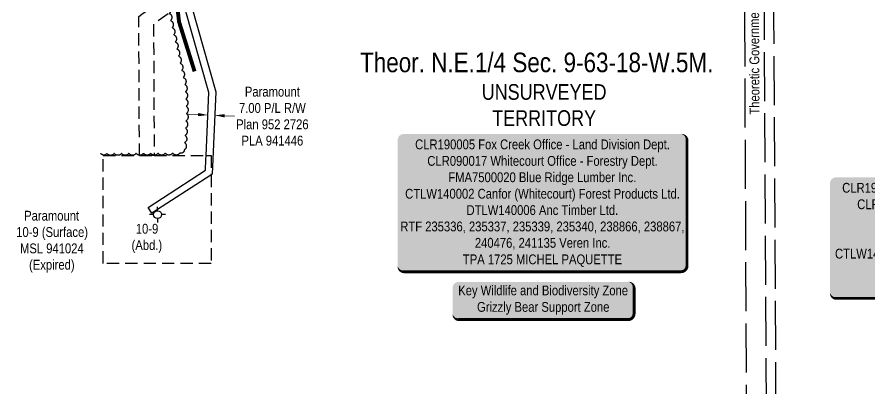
# Model space of a CAD drawing. Extents: x 518691 to 525422, y 6029591 to 6034645.
# Drawn here: x 522102 to 522972, y 6032127 to 6032507 of the extents above; entities that cross this region are included whole.
import ezdxf
from ezdxf.enums import TextEntityAlignment as Align

# ---------------------------------------------------------------- set-up
doc = ezdxf.new("R2010")
doc.units = 0
doc.header["$LTSCALE"] = 5
doc.header["$PDSIZE"] = 0.5
for name, pattern in [('0', [1, 1, 0]), ('foc-ACCESSROAD', [3.75, 2.5, -1.25]), ('foc-UNSURVEYED', [12.5, 10, -2.5])]:
    doc.linetypes.add(name, pattern=pattern)
for name, color, linetype in [('AS-ROADS', 254, 'Continuous'), ('AS-WILDLIFE-BLOCK', 131, 'Continuous'), ('C-SYMBOL', 7, 'Continuous'), ('F-AR', 190, 'foc-ACCESSROAD'), ('F-RW', 190, 'Continuous'), ('F-WS', 190, 'foc-ACCESSROAD'), ('F-WS-S', 190, 'Continuous'), ('L-ROAD-T', 7, 'Continuous'), ('L-SECLBL', 7, 'Continuous'), ('L-UNS-T', 3, 'Continuous'), ('L-USEC', 7, 'foc-UNSURVEYED'), ('T-BUSH', 110, '0')]:
    doc.layers.add(name, color=color, linetype=linetype)
doc.layers.add('F-RW-T', color=190, linetype='Continuous', lineweight=9)
doc.layers.add('F-WS-T', color=190, linetype='Continuous', lineweight=9)
doc.styles.add('175L', font='ARIALN.TTF', dxfattribs={"height": 20})
doc.styles.add('80', font='ARIALN.TTF', dxfattribs={"height": 10})
doc.styles.add('80CG', font='ARIALN.TTF', dxfattribs={"height": 10})
doc.styles.add('80L', font='ARIALN.TTF', dxfattribs={"height": 10})
doc.dimstyles.new('Compass 5 000', dxfattribs={"dimscale": 5, "dimtxt": 9, "dimasz": 2, "dimexe": 0.2, "dimexo": 0.0625, "dimgap": 0.5, "dimtad": 0, "dimtih": 1, "dimtoh": 1, "dimzin": 0, "dimdsep": 46, "dimtxsty": '80CG', "dimcen": 0.1, "dimse1": 1, "dimse2": 1, "dimclrd": 256, "dimclrt": 256, "dimaunit": 1, "dimadec": 4, "dimazin": 0, "dimtfac": 0.06, "dimtofl": 0, "dimtmove": 0, "dimatfit": 1, "dimfxl": 0.2, "dimtolj": 1, "dimtzin": 0, "dimlwd": -1, "dimarcsym": 0})

# ---------------------------------------------------------------- blocks, each defined once
blk = doc.blocks.new('*U98')
h = blk.add_hatch(color=255)
edge = h.paths.add_edge_path()
edge.add_line((-141.5, -71), (141.5, -71))
edge.add_arc((141.5, -65), 6, 270, 360)
edge.add_line((147.5, -65), (147.5, 63.5))
edge.add_arc((141.5, 63.5), 6, 0, 90)
edge.add_line((141.5, 69.5), (-141.5, 69.5))
edge.add_arc((-141.5, 63.5), 6, 90, 180)
edge.add_line((-147.5, 63.5), (-147.5, -65))
edge.add_arc((-141.5, -65), 6, 180, 270)
at = {"color": 44, "flags": 128}
blk.add_lwpolyline([(-141.5, -71, 3, 3, 0), (141.5, -71, 3, 3, 0.414214), (147.5, -65, 3, 3, 0), (147.5, 63.5, 3, 0, 0.414214), (141.5, 69.5, 0, 0, 0), (-141.5, 69.5, 0, 0, 0.414214), (-147.5, 63.5, 0, 0, 0), (-147.5, -65, 0, 3, 0.414214)], format="xyseb", close=True, dxfattribs=at)
at = {"color": 44, "style": '80'}
blk.add_attdef('ENTER_TEXT_001', (-35.99, -5), '', height=10, dxfattribs=at)
blk = doc.blocks.new('*D49')
at = {"layer": 'Defpoints', "color": 0, "transparency": 16777216}
for p in [(522296.84, 6032407.01), (522303.82, 6032406.67), (522303.83, 6032406.7)]:
    blk.add_point(p, dxfattribs=at)
at = {"layer": 'F-RW-T', "transparency": 16777216}
for p, q in [((522286.85, 6032407.43), (522276.86, 6032407.89)), ((522313.81, 6032406.22), (522323.8, 6032405.77))]:
    blk.add_line(p, q, dxfattribs=at)
for points in [[(522286.92, 6032409.1), (522286.77, 6032405.77), (522296.84, 6032406.98)], [(522313.89, 6032407.88), (522313.74, 6032404.55), (522303.82, 6032406.67)]]:
    blk.add_solid(points, dxfattribs=at)
at = {"layer": 'F-RW-T', "transparency": 16777216, "insert": (522362.54, 6032405.77), "char_height": 10, "attachment_point": 5, "style": '80CG'}
blk.add_mtext('\\A1;Paramount\\P7.00 P/L R/W\\PPlan 952 2726\\PPLA 941446', dxfattribs=at)
blk = doc.blocks.new('Gabd')
for p, q in [((-0.81, 0), (-1.62, 0)), ((0, 0.81), (0, 1.62)), ((1.62, 0), (0.81, 0)), ((0, -0.81), (0, -1.62))]:
    blk.add_line(p, q)
blk.add_circle((0, 0), 0.8)
blk = doc.blocks.new('*U57')
h = blk.add_hatch(color=255)
edge = h.paths.add_edge_path()
edge.add_line((-139, -62.5), (139, -62.5))
edge.add_arc((139, -56.5), 6, 270, 360)
edge.add_line((145, -56.5), (145, 55))
edge.add_arc((139, 55), 6, 0, 90)
edge.add_line((139, 61), (-139, 61))
edge.add_arc((-139, 55), 6, 90, 180)
edge.add_line((-145, 55), (-145, -56.5))
edge.add_arc((-139, -56.5), 6, 180, 270)
at = {"color": 44, "flags": 128}
blk.add_lwpolyline([(-139, -62.5, 3, 3, 0), (139, -62.5, 3, 3, 0.414214), (145, -56.5, 3, 3, 0), (145, 55, 3, 0, 0.414214), (139, 61, 0, 0, 0), (-139, 61, 0, 0, 0.414214), (-145, 55, 0, 0, 0), (-145, -56.5, 0, 3, 0.414214)], format="xyseb", close=True, dxfattribs=at)
at = {"color": 44, "style": '80'}
blk.add_attdef('ENTER_TEXT_001', (-35.99, -5), '', height=10, dxfattribs=at)
blk = doc.blocks.new('*U123')
h = blk.add_hatch(color=255)
edge = h.paths.add_edge_path()
edge.add_line((-86.5, -20), (86.5, -20))
edge.add_arc((86.5, -14), 6, 270, 360)
edge.add_line((92.5, -14), (92.5, 12.5))
edge.add_arc((86.5, 12.5), 6, 0, 90)
edge.add_line((86.5, 18.5), (-86.5, 18.5))
edge.add_arc((-86.5, 12.5), 6, 90, 180)
edge.add_line((-92.5, 12.5), (-92.5, -14))
edge.add_arc((-86.5, -14), 6, 180, 270)
at = {"color": 131, "flags": 128}
blk.add_lwpolyline([(-86.5, -20, 3, 3, 0), (86.5, -20, 3, 3, 0.414214), (92.5, -14, 3, 3, 0), (92.5, 12.5, 3, 0, 0.414214), (86.5, 18.5, 0, 0, 0), (-86.5, 18.5, 0, 0, 0.414214), (-92.5, 12.5, 0, 0, 0), (-92.5, -14, 0, 3, 0.414214)], format="xyseb", close=True, dxfattribs=at)
at = {"color": 131, "style": '80'}
blk.add_attdef('ENTER_TEXT_001', (-35.99, -5), '', height=10, dxfattribs=at)

msp = doc.modelspace()

# ---------------------------------------------------------------- linework, layer by layer
at = {"layer": 'AS-ROADS', "const_width": 4, "flags": 128}
msp.add_lwpolyline([(522879.822, 6032959.451), (522420.821, 6032633.97), (522343.212, 6032579.71), (522301.256, 6032551.443), (522268.719, 6032526.219), (522265.656, 6032517.003), (522267.414, 6032502.124), (522283.238, 6032451.47)], dxfattribs=at)
at = {"layer": 'F-AR'}
msp.add_lwpolyline([(522241.378, 6032499.76), (522242.002, 6032365.569), (522227.003, 6032365.577), (522226.341, 6032507.482), (522229.6, 6032509.79), (522334.449, 6032584.025), (522351.957, 6032596.428), (522792.054, 6032908.428), (522834.904, 6032938.806), (522841.668, 6032943.602), (522859.601, 6032956.088), (522867.758, 6032961.866), (522871.763, 6032956.397), (522875.579, 6032951.185), (522876.617, 6032949.767), (522868.487, 6032944.008), (522841.761, 6032925.288), (522818.167, 6032908.561), (522343.136, 6032571.805), (522271.734, 6032521.251), (522241.378, 6032499.76)], close=True, dxfattribs=at)
at = {"layer": 'F-RW'}
msp.add_lwpolyline([(522279.586, 6032519.307), (522304.914, 6032430.779), (522301.115, 6032346.642), (522300.119, 6032345.996), (522299.713, 6032345.733), (522239.653, 6032306.76), (522235.845, 6032312.628), (522294.287, 6032350.551), (522294.791, 6032361.723), (522294.964, 6032365.54), (522297.873, 6032429.954), (522273.525, 6032515.062)], dxfattribs=at)
at = {"layer": 'F-WS'}
msp.add_lwpolyline([(522300.119, 6032345.996), (522300.07, 6032255.508), (522190.04, 6032255.569), (522190.1, 6032365.598), (522227.003, 6032365.577), (522242.002, 6032365.569), (522294.964, 6032365.54), (522300.129, 6032365.537), (522300.119, 6032345.996)], close=True, dxfattribs=at)
at = {"layer": 'L-USEC'}
for p, q in [((522841.845, 6032908.682), (522843.889, 6032506.617)), ((522861.962, 6032908.783), (522866.046, 6032104.653)), ((522874.047, 6032506.769), (522872.005, 6032908.833)), ((522843.889, 6032506.617), (522845.93, 6032104.552)), ((522876.089, 6032104.704), (522874.047, 6032506.769))]:
    msp.add_line(p, q, dxfattribs=at)
at = {"layer": 'T-BUSH', "flags": 128}
msp.add_lwpolyline([(522258.025, 6032518.183, -0.5205671), (522257.396, 6032510.771, -0.5205671), (522258.71, 6032503.484, -0.5205671), (522260.335, 6032496.225, -0.5205671), (522261.96, 6032488.966, -0.5205671), (522263.585, 6032481.708, -0.5205671), (522265.21, 6032474.449, -0.5205671), (522266.835, 6032467.19, -0.5205671), (522268.46, 6032459.932, -0.5205671), (522270.085, 6032452.673, -0.5205671), (522271.71, 6032445.414, -0.5205671), (522273.335, 6032438.155, -0.5205671), (522273.92, 6032430.756, -0.5205671), (522274.274, 6032423.326, -0.5205671), (522274.628, 6032415.896, -0.5205671), (522274.924, 6032408.467, -0.5205671), (522274.468, 6032401.042, -0.5205671), (522274.012, 6032393.618, -0.5205671), (522273.556, 6032386.193, -0.5205671), (522273.1, 6032378.769, -0.5205671), (522272.644, 6032371.345, -0.5205671), (522268.252, 6032368.085, -0.5205671), (522260.814, 6032368.05, -0.5205671), (522253.375, 6032368.014, -0.5205671), (522245.937, 6032367.978, -0.5205671), (522238.499, 6032367.943, -0.5205671), (522231.06, 6032367.907, -0.5205671), (522223.622, 6032367.871, -0.5205671), (522216.184, 6032367.836, -0.5205671), (522208.745, 6032367.8, -0.5205671), (522201.307, 6032367.764, -0.5205671), (522193.869, 6032367.729, -0.5205671), (522187.624, 6032367.699, -0.5205671)], format="xyb", dxfattribs=at)

# ---------------------------------------------------------------- block references
ref = msp.add_blockref('*U57', (523076.131, 6032282.327))
ref.add_attrib('ENTER_TEXT_001', 'CLR190005 Fox Creek Office - Land Divisions Dept.', (522943.586, 6032327.716), dxfattribs={"color": 44, "height": 10, "style": '80'})
ref.add_attrib('ENTER_TEXT_002', 'CLR090017 Whitecourt Office - Forestry Dept.', (522958.873, 6032310.872), dxfattribs={"color": 44, "height": 10, "style": '80'})
ref.add_attrib('ENTER_TEXT_003', 'DTLW140006 ANC Timber Ltd.', (522996.612, 6032294.028), dxfattribs={"color": 44, "height": 10, "style": '80'})
ref.add_attrib('ENTER_TEXT_004', 'FMA7500020 Blue Ridge Lumber Inc.', (522980.299, 6032277.32), dxfattribs={"color": 44, "height": 10, "style": '80'})
ref.add_attrib('ENTER_TEXT_005', 'CTLW140002 Canfor (Whitecourt) Forest Products Ltd.', (522936.271, 6032260.476), dxfattribs={"color": 44, "height": 10, "style": '80'})
ref.add_attrib('ENTER_TEXT_006', 'TPA 1725 MICHEL PAQUETTE', (522995.128, 6032243.632), dxfattribs={"color": 44, "height": 10, "style": '80'})
ref.add_attrib('ENTER_TEXT_007', 'RTF 241227 Veren Inc.', (523016.639, 6032226.924), dxfattribs={"color": 44, "height": 10, "style": '80'})
at = {"layer": 'AS-WILDLIFE-BLOCK'}
ref = msp.add_blockref('*U123', (522638.832, 6032218.131), dxfattribs=at)
ref.add_attrib('ENTER_TEXT_001', 'Key Wildlife and Biodiversity Zone', (522552.059, 6032222.938), dxfattribs={"layer": '0', "color": 131, "height": 10, "style": '80'})
ref.add_attrib('ENTER_TEXT_002', 'Grizzly Bear Support Zone', (522571.267, 6032206.094), dxfattribs={"layer": '0', "color": 131, "height": 10, "style": '80'})
at = {"layer": 'F-WS-S', "xscale": 5.000000000000026, "yscale": 5.000000000000026, "zscale": 5.000000000000026}
msp.add_blockref('Gabd', (522245.489, 6032305.291), dxfattribs=at)
at = {"layer": 'L-SECLBL'}
ref = msp.add_blockref('*U98', (522637.816, 6032318.034), dxfattribs=at)
ref.add_attrib('ENTER_TEXT_001', 'CLR190005 Fox Creek Office - Land Division Dept.', (522508.137, 6032372.016), dxfattribs={"layer": '0', "color": 44, "height": 10, "style": '80'})
ref.add_attrib('ENTER_TEXT_002', 'CLR090017 Whitecourt Office - Forestry Dept.', (522520.558, 6032355.172), dxfattribs={"layer": '0', "color": 44, "height": 10, "style": '80'})
ref.add_attrib('ENTER_TEXT_003', 'FMA7500020 Blue Ridge Lumber Inc.', (522541.984, 6032338.464), dxfattribs={"layer": '0', "color": 44, "height": 10, "style": '80'})
ref.add_attrib('ENTER_TEXT_004', 'CTLW140002 Canfor (Whitecourt) Forest Products Ltd.', (522497.956, 6032321.62), dxfattribs={"layer": '0', "color": 44, "height": 10, "style": '80'})
ref.add_attrib('ENTER_TEXT_005', 'DTLW140006 Anc Timber Ltd.', (522560.514, 6032304.913), dxfattribs={"layer": '0', "color": 44, "height": 10, "style": '80'})
ref.add_attrib('ENTER_TEXT_006', 'RTF 235336, 235337, 235339, 235340, 238866, 238867,', (522492.953, 6032288.205), dxfattribs={"layer": '0', "color": 44, "height": 10, "style": '80'})
ref.add_attrib('ENTER_TEXT_007', '240476, 241135 Veren Inc.', (522569.03, 6032271.497), dxfattribs={"layer": '0', "color": 44, "height": 10, "style": '80'})
ref.add_attrib('ENTER_TEXT_008', 'TPA 1725 MICHEL PAQUETTE', (522556.813, 6032254.653), dxfattribs={"layer": '0', "color": 44, "height": 10, "style": '80'})

# ---------------------------------------------------------------- texts
at = {"layer": 'C-SYMBOL', "color": 3, "style": '175L'}
msp.add_text('Theor. N.E.1/4 Sec. 9-63-18-W.5M.', height=20, dxfattribs=at).set_placement((522632.074, 6032444.687), align=Align.BOTTOM_CENTER)
at = {"layer": 'F-WS-T', "char_height": 10, "attachment_point": 1, "style": '80L'}
for s, width, insert in [('\\pi8.7676;Paramount\\P\\pi0.66392;10-9 (Surface)\\P\\pi4.5384;MSL 941024\\P\\pi13.771;(Expired)', 72.62387, (522100.682, 6032309.172)), ('\\pi6.2915;10-9 \\P\\pi1.977;(Abd.)', 33.76303, (522217.002, 6032295.886))]:
    msp.add_mtext_dynamic_manual_height_columns(s, width=width, gutter_width=50, heights=[0], dxfattribs=dict(at, insert=insert))
at = {"layer": 'L-ROAD-T', "style": '80L'}
msp.add_text('Theoretic Government Road Allowance', height=10, rotation=90.250368, dxfattribs=at).set_placement((522853.842, 6032507.363), align=Align.MIDDLE_CENTER)
at = {"layer": 'L-UNS-T', "color": 3, "insert": (522639.656, 6032417.081), "char_height": 16, "attachment_point": 5, "style": '80L'}
msp.add_mtext_dynamic_manual_height_columns('UNSURVEYED TERRITORY', width=126.41375, gutter_width=47.5, heights=[0], dxfattribs=at)

# ---------------------------------------------------------------- dimensions: what is measured, and where the dimension line sits
at = {"layer": 'F-RW-T'}
dim = msp.add_aligned_dim(p1=(522296.837, 6032407.014), p2=(522303.826, 6032406.699), distance=-0.031, text='Paramount\\P7.00 P/L R/W\\PPlan 952 2726\\PPLA 941446', dimstyle='Compass 5 000', dxfattribs=at)
dim.commit()
dim.dimension.update_dxf_attribs({"geometry": '*D49', "text_midpoint": (522362.539, 6032405.766)})

doc.saveas('drawing.dxf')
